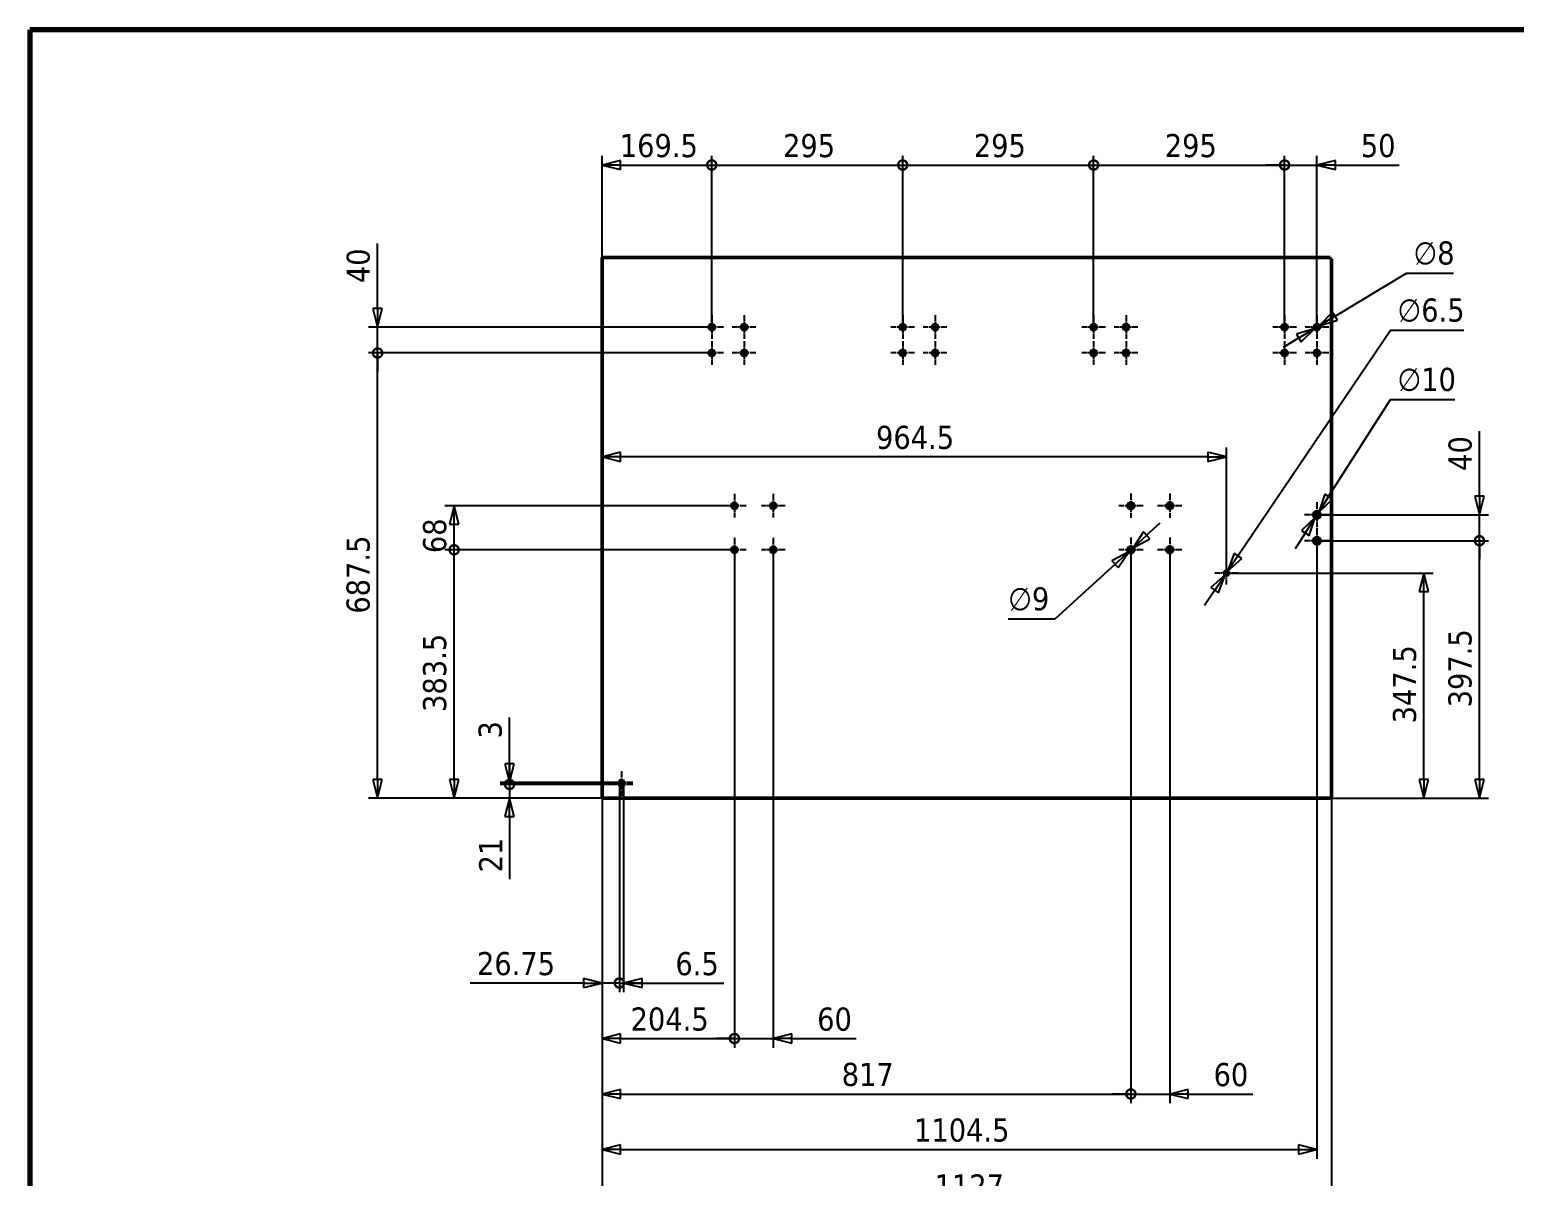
# Model space of a CAD drawing. Header units: millimetres. Extents: x 143 to 4100, y 143 to 2857.
# Drawn here: x 143 to 2437, y 1086 to 2857 of the extents above; entities that cross this region are included whole.
import ezdxf

# ---------------------------------------------------------------- set-up
doc = ezdxf.new("R2010")
doc.units = ezdxf.units.MM
doc.header["$LTSCALE"] = 14.285714
doc.linetypes.add('CHAIN', pattern=[0.3543, 0.2362, -0.0295, 0.0591, -0.0295])
for name, color, linetype, lineweight in [('中心标记 (ISO)', 1, 'Continuous', 25), ('中心线 (ISO)', 1, 'Continuous', 25), ('可见 (ISO)', 7, 'Continuous', 50), ('图框 (ISO)', 7, 'Continuous', 70), ('尺寸 (ISO)', 5, 'Continuous', 25)]:
    doc.layers.add(name, color=color, linetype=linetype, lineweight=lineweight)
doc.styles.add('注释文本 (ISO)', font='tahoma.ttf')
doc.dimstyles.new('默认 (GB)', dxfattribs={"dimscale": 14.285714, "dimtxt": 2.5, "dimasz": 2, "dimexe": 1, "dimexo": 0, "dimgap": 0.75, "dimtad": 1, "dimtoh": 1, "dimrnd": 1e-08, "dimdsep": 46, "dimtxsty": '注释文本 (ISO)', "dimblk": 'Filled-1', "dimcen": 0.09, "dimdle": 10, "dimclrd": 256, "dimclre": 256, "dimclrt": 256, "dimaunit": 1, "dimazin": 2, "dimtfac": 0.8, "dimtdec": 3, "dimtmove": 0, "dimatfit": 3, "dimldrblk": 'Filled-2', "dimfxl": 0, "dimtolj": 1, "dimtzin": 0, "dimlwd": -1, "dimlwe": -1, "dimarcsym": 0})

# ---------------------------------------------------------------- blocks, each defined once
blk = doc.blocks.new('图框 A3-A4')
at = {"layer": '图框 (ISO)'}
for p, q in [((287, 200), (10, 200)), ((10, 200), (10, 10))]:
    blk.add_line(p, q, dxfattribs=at)
blk = doc.blocks.new('_DotSmall')
at = {"color": 0, "linetype": 'ByBlock', "const_width": 0.5}
blk.add_lwpolyline([(-0.0625, 0, 1), (0.0625, 0, 1)], format="xyb", close=True, dxfattribs=at)
blk = doc.blocks.new('Filled-1')
at = {"color": 0}
for p, q in [((0, 0), (-1, 0.25)), ((-1, 0.25), (-1, -0.25)), ((-1, 0), (0, 0)), ((-1, -0.25), (0, 0))]:
    blk.add_line(p, q, dxfattribs=at)
at = {"color": 0, "flags": 128}
blk.add_lwpolyline([(-1, -0.25), (0, 0)], dxfattribs=at)
at = {"color": 0}
blk.add_solid([(-1, -0.25), (0, 0), (-1, 0.25), (-1, -0.25)], dxfattribs=at)
blk = doc.blocks.new('*D7')
at = {"layer": 'Defpoints', "color": 0}
for p in [(1053.9, 1691.2), (1027.2, 1672.6), (1053.9, 1384.4)]:
    blk.add_point(p, dxfattribs=at)
at = {"layer": '尺寸 (ISO)'}
for p, q in [((1053.9, 1691.2), (1053.9, 1370.1)), ((1027.2, 1672.6), (1027.2, 1370.1)), ((998.6, 1384.4), (823.2, 1384.4)), ((1053.9, 1384.4), (1027.2, 1384.4)), ((1053.9, 1384.4), (1111.1, 1384.4))]:
    blk.add_line(p, q, dxfattribs=at)
at = {"layer": '尺寸 (ISO)', "xscale": 28.57142857142857, "yscale": 28.57142857142857, "zscale": 28.57142857142857}
blk.add_blockref('Filled-1', (1027.2, 1384.4), dxfattribs=at)
at = {"layer": '尺寸 (ISO)', "xscale": 28.57142857142857, "yscale": 28.57142857142857, "zscale": 28.57142857142857, "rotation": 180}
blk.add_blockref('_DotSmall', (1053.9, 1384.4), dxfattribs=at)
at = {"layer": '尺寸 (ISO)', "insert": (833.9, 1432.3), "char_height": 35.71, "attachment_point": 1, "style": '注释文本 (ISO)'}
blk.add_mtext('\\A1;26.75', dxfattribs=at)
blk = doc.blocks.new('Filled-2')
at = {"color": 0}
for p, q in [((0, 0), (-1, 0.125)), ((-1, 0.125), (-1, -0.125)), ((-1, 0), (0, 0)), ((-1, -0.125), (0, 0))]:
    blk.add_line(p, q, dxfattribs=at)
at = {"color": 0, "flags": 128}
blk.add_lwpolyline([(-1, -0.125), (0, 0)], dxfattribs=at)
at = {"color": 0}
blk.add_solid([(-1, -0.125), (0, 0), (-1, 0.125), (-1, -0.125)], dxfattribs=at)
blk = doc.blocks.new('*D9')
at = {"layer": 'Defpoints', "color": 0}
for p in [(1053.9, 1691.2), (1060.4, 1691.2), (1060.4, 1384.4)]:
    blk.add_point(p, dxfattribs=at)
at = {"layer": '尺寸 (ISO)'}
for p, q in [((1053.9, 1691.2), (1053.9, 1370.1)), ((1060.4, 1691.2), (1060.4, 1370.1)), ((1053.9, 1384.4), (1025.4, 1384.4)), ((1053.9, 1384.4), (1060.4, 1384.4)), ((1089, 1384.4), (1215.2, 1384.4))]:
    blk.add_line(p, q, dxfattribs=at)
at = {"layer": '尺寸 (ISO)', "xscale": 28.57142857142857, "yscale": 28.57142857142857, "zscale": 28.57142857142857}
blk.add_blockref('_DotSmall', (1053.9, 1384.4), dxfattribs=at)
at = {"layer": '尺寸 (ISO)', "xscale": 28.57142857142857, "yscale": 28.57142857142857, "zscale": 28.57142857142857, "rotation": 180}
blk.add_blockref('Filled-1', (1060.4, 1384.4), dxfattribs=at)
at = {"layer": '尺寸 (ISO)', "insert": (1140.5, 1432.2), "char_height": 35.71, "attachment_point": 1, "style": '注释文本 (ISO)'}
blk.add_mtext('\\A1;6.5', dxfattribs=at)
blk = doc.blocks.new('*D10')
at = {"layer": 'Defpoints', "color": 0}
for p in [(1231.7, 2053.7), (1027.2, 1672.6), (1231.7, 1298.6)]:
    blk.add_point(p, dxfattribs=at)
at = {"layer": '尺寸 (ISO)'}
for p, q in [((1231.7, 2053.7), (1231.7, 1284.4)), ((1027.2, 1672.6), (1027.2, 1284.4)), ((1055.8, 1298.6), (1231.7, 1298.6))]:
    blk.add_line(p, q, dxfattribs=at)
at = {"layer": '尺寸 (ISO)', "xscale": 28.57142857142857, "yscale": 28.57142857142857, "zscale": 28.57142857142857}
blk.add_blockref('_DotSmall', (1231.7, 1298.6), dxfattribs=at)
at = {"layer": '尺寸 (ISO)', "xscale": 28.57142857142857, "yscale": 28.57142857142857, "zscale": 28.57142857142857, "rotation": 180}
blk.add_blockref('Filled-1', (1027.2, 1298.6), dxfattribs=at)
at = {"layer": '尺寸 (ISO)', "insert": (1071.3, 1346.6), "char_height": 35.71, "attachment_point": 1, "style": '注释文本 (ISO)'}
blk.add_mtext('\\A1;204.5', dxfattribs=at)
blk = doc.blocks.new('*D11')
at = {"layer": 'Defpoints', "color": 0}
for p in [(1231.7, 2053.7), (1291.7, 2053.7), (1291.7, 1298.6)]:
    blk.add_point(p, dxfattribs=at)
at = {"layer": '尺寸 (ISO)'}
for p, q in [((1231.7, 2053.7), (1231.7, 1284.4)), ((1291.7, 2053.7), (1291.7, 1284.4)), ((1231.7, 1298.6), (1203.1, 1298.6)), ((1231.7, 1298.6), (1291.7, 1298.6)), ((1320.3, 1298.6), (1419.9, 1298.6))]:
    blk.add_line(p, q, dxfattribs=at)
at = {"layer": '尺寸 (ISO)', "xscale": 28.57142857142857, "yscale": 28.57142857142857, "zscale": 28.57142857142857}
blk.add_blockref('_DotSmall', (1231.7, 1298.6), dxfattribs=at)
at = {"layer": '尺寸 (ISO)', "xscale": 28.57142857142857, "yscale": 28.57142857142857, "zscale": 28.57142857142857, "rotation": 180}
blk.add_blockref('Filled-1', (1291.7, 1298.6), dxfattribs=at)
at = {"layer": '尺寸 (ISO)', "insert": (1359.5, 1346.5), "char_height": 35.71, "attachment_point": 1, "style": '注释文本 (ISO)'}
blk.add_mtext('\\A1;60', dxfattribs=at)
blk = doc.blocks.new('*D12')
at = {"layer": 'Defpoints', "color": 0}
for p in [(1844.2, 2053.7), (1027.2, 1672.6), (1844.2, 1212.9)]:
    blk.add_point(p, dxfattribs=at)
at = {"layer": '尺寸 (ISO)'}
for p, q in [((1844.2, 2053.7), (1844.2, 1198.6)), ((1027.2, 1672.6), (1027.2, 1198.6)), ((1055.8, 1212.9), (1844.2, 1212.9))]:
    blk.add_line(p, q, dxfattribs=at)
at = {"layer": '尺寸 (ISO)', "xscale": 28.57142857142857, "yscale": 28.57142857142857, "zscale": 28.57142857142857, "rotation": 180}
blk.add_blockref('Filled-1', (1027.2, 1212.9), dxfattribs=at)
at = {"layer": '尺寸 (ISO)', "xscale": 28.57142857142857, "yscale": 28.57142857142857, "zscale": 28.57142857142857}
blk.add_blockref('_DotSmall', (1844.2, 1212.9), dxfattribs=at)
at = {"layer": '尺寸 (ISO)', "insert": (1397.5, 1261), "char_height": 35.71, "attachment_point": 1, "style": '注释文本 (ISO)'}
blk.add_mtext('\\A1;817', dxfattribs=at)
blk = doc.blocks.new('*D13')
at = {"layer": 'Defpoints', "color": 0}
for p in [(1844.2, 2053.7), (1904.2, 2053.7), (1904.2, 1212.9)]:
    blk.add_point(p, dxfattribs=at)
at = {"layer": '尺寸 (ISO)'}
for p, q in [((1844.2, 2053.7), (1844.2, 1198.6)), ((1904.2, 2053.7), (1904.2, 1198.6)), ((1844.2, 1212.9), (1815.6, 1212.9)), ((1844.2, 1212.9), (1904.2, 1212.9)), ((1932.8, 1212.9), (2032.4, 1212.9))]:
    blk.add_line(p, q, dxfattribs=at)
at = {"layer": '尺寸 (ISO)', "xscale": 28.57142857142857, "yscale": 28.57142857142857, "zscale": 28.57142857142857}
blk.add_blockref('_DotSmall', (1844.2, 1212.9), dxfattribs=at)
at = {"layer": '尺寸 (ISO)', "xscale": 28.57142857142857, "yscale": 28.57142857142857, "zscale": 28.57142857142857, "rotation": 180}
blk.add_blockref('Filled-1', (1904.2, 1212.9), dxfattribs=at)
at = {"layer": '尺寸 (ISO)', "insert": (1972, 1260.8), "char_height": 35.71, "attachment_point": 1, "style": '注释文本 (ISO)'}
blk.add_mtext('\\A1;60', dxfattribs=at)
blk = doc.blocks.new('*D14')
at = {"layer": 'Defpoints', "color": 0}
for p in [(2131.7, 2067.7), (1027.2, 1672.6), (2131.7, 1127.2)]:
    blk.add_point(p, dxfattribs=at)
at = {"layer": '尺寸 (ISO)'}
for p, q in [((2131.7, 2067.7), (2131.7, 1112.9)), ((1027.2, 1672.6), (1027.2, 1112.9)), ((1055.8, 1127.2), (2103.1, 1127.2))]:
    blk.add_line(p, q, dxfattribs=at)
at = {"layer": '尺寸 (ISO)', "xscale": 28.57142857142857, "yscale": 28.57142857142857, "zscale": 28.57142857142857, "rotation": 180}
blk.add_blockref('Filled-1', (1027.2, 1127.2), dxfattribs=at)
at = {"layer": '尺寸 (ISO)', "xscale": 28.57142857142857, "yscale": 28.57142857142857, "zscale": 28.57142857142857}
blk.add_blockref('Filled-1', (2131.7, 1127.2), dxfattribs=at)
at = {"layer": '尺寸 (ISO)', "insert": (1509.2, 1175.1), "char_height": 35.71, "attachment_point": 1, "style": '注释文本 (ISO)'}
blk.add_mtext('\\A1;1104.5', dxfattribs=at)
blk = doc.blocks.new('*D15')
at = {"layer": 'Defpoints', "color": 0}
for p in [(1027.2, 1672.6), (2154.2, 1672.6), (2154.2, 1041.5)]:
    blk.add_point(p, dxfattribs=at)
at = {"layer": '尺寸 (ISO)'}
for p, q in [((1027.2, 1672.6), (1027.2, 1027.2)), ((2154.2, 1672.6), (2154.2, 1027.2)), ((1055.8, 1041.5), (2125.6, 1041.5))]:
    blk.add_line(p, q, dxfattribs=at)
at = {"layer": '尺寸 (ISO)', "xscale": 28.57142857142857, "yscale": 28.57142857142857, "zscale": 28.57142857142857, "rotation": 180}
blk.add_blockref('Filled-1', (1027.2, 1041.5), dxfattribs=at)
at = {"layer": '尺寸 (ISO)', "xscale": 28.57142857142857, "yscale": 28.57142857142857, "zscale": 28.57142857142857}
blk.add_blockref('Filled-1', (2154.2, 1041.5), dxfattribs=at)
at = {"layer": '尺寸 (ISO)', "insert": (1540.9, 1088.7), "char_height": 35.71, "attachment_point": 1, "style": '注释文本 (ISO)'}
blk.add_mtext('\\A1;1127', dxfattribs=at)
blk = doc.blocks.new('*D16')
at = {"layer": 'Defpoints', "color": 0}
for p in [(884.3, 1691.2), (1053.9, 1691.2), (1027.2, 1670.2)]:
    blk.add_point(p, dxfattribs=at)
at = {"layer": '尺寸 (ISO)'}
for p, q in [((884.3, 1691.2), (884.3, 1748.3)), ((1053.9, 1691.2), (870, 1691.2)), ((884.3, 1691.2), (884.3, 1670.2)), ((1027.2, 1670.2), (870, 1670.2)), ((884.3, 1641.6), (884.3, 1544.6))]:
    blk.add_line(p, q, dxfattribs=at)
at = {"layer": '尺寸 (ISO)', "xscale": 28.57142857142857, "yscale": 28.57142857142857, "zscale": 28.57142857142857}
for name, p, rotation in [('_DotSmall', (884.3, 1691.2), 270), ('Filled-1', (884.3, 1670.2), 90)]:
    blk.add_blockref(name, p, dxfattribs=dict(at, rotation=rotation))
at = {"layer": '尺寸 (ISO)', "insert": (837.2, 1555.3), "char_height": 35.71, "attachment_point": 1, "rotation": 90, "style": '注释文本 (ISO)'}
blk.add_mtext('\\A1;21', dxfattribs=at)
blk = doc.blocks.new('*D17')
at = {"layer": 'Defpoints', "color": 0}
for p in [(884.3, 1694.2), (1053.9, 1694.2), (1053.9, 1691.2)]:
    blk.add_point(p, dxfattribs=at)
at = {"layer": '尺寸 (ISO)'}
for p, q in [((884.3, 1722.8), (884.3, 1794.5)), ((1053.9, 1694.2), (870, 1694.2)), ((1053.9, 1691.2), (870, 1691.2)), ((884.3, 1691.2), (884.3, 1694.2)), ((884.3, 1691.2), (884.3, 1662.6))]:
    blk.add_line(p, q, dxfattribs=at)
at = {"layer": '尺寸 (ISO)', "xscale": 28.57142857142857, "yscale": 28.57142857142857, "zscale": 28.57142857142857}
for name, p, rotation in [('Filled-1', (884.3, 1694.2), 270), ('_DotSmall', (884.3, 1691.2), 90)]:
    blk.add_blockref(name, p, dxfattribs=dict(at, rotation=rotation))
at = {"layer": '尺寸 (ISO)', "insert": (836.4, 1762.1), "char_height": 35.71, "attachment_point": 1, "rotation": 90, "style": '注释文本 (ISO)'}
blk.add_mtext('\\A1;3', dxfattribs=at)
blk = doc.blocks.new('*D18')
at = {"layer": 'Defpoints', "color": 0}
for p in [(798.6, 2053.7), (1231.7, 2053.7), (1027.2, 1670.2)]:
    blk.add_point(p, dxfattribs=at)
at = {"layer": '尺寸 (ISO)'}
for p, q in [((1231.7, 2053.7), (784.3, 2053.7)), ((798.6, 1698.8), (798.6, 2053.7)), ((1027.2, 1670.2), (784.3, 1670.2))]:
    blk.add_line(p, q, dxfattribs=at)
at = {"layer": '尺寸 (ISO)', "xscale": 28.57142857142857, "yscale": 28.57142857142857, "zscale": 28.57142857142857}
for name, p, rotation in [('_DotSmall', (798.6, 2053.7), 90), ('Filled-1', (798.6, 1670.2), 270)]:
    blk.add_blockref(name, p, dxfattribs=dict(at, rotation=rotation))
at = {"layer": '尺寸 (ISO)', "insert": (750.6, 1803.2), "char_height": 35.71, "attachment_point": 1, "rotation": 90, "style": '注释文本 (ISO)'}
blk.add_mtext('\\A1;383.5', dxfattribs=at)
blk = doc.blocks.new('*D19')
at = {"layer": 'Defpoints', "color": 0}
for p in [(798.6, 2121.7), (1231.7, 2121.7), (1231.7, 2053.7)]:
    blk.add_point(p, dxfattribs=at)
at = {"layer": '尺寸 (ISO)'}
for p, q in [((1231.7, 2121.7), (784.3, 2121.7)), ((798.6, 2053.7), (798.6, 2093.1)), ((1231.7, 2053.7), (784.3, 2053.7))]:
    blk.add_line(p, q, dxfattribs=at)
at = {"layer": '尺寸 (ISO)', "xscale": 28.57142857142857, "yscale": 28.57142857142857, "zscale": 28.57142857142857}
for name, p, rotation in [('Filled-1', (798.6, 2121.7), 90), ('_DotSmall', (798.6, 2053.7), 270)]:
    blk.add_blockref(name, p, dxfattribs=dict(at, rotation=rotation))
at = {"layer": '尺寸 (ISO)', "insert": (750.6, 2048.5), "char_height": 35.71, "attachment_point": 1, "rotation": 90, "style": '注释文本 (ISO)'}
blk.add_mtext('\\A1;68', dxfattribs=at)
blk = doc.blocks.new('*D20')
at = {"layer": 'Defpoints', "color": 0}
for p in [(2131.7, 2067.7), (2382.8, 2067.7), (2151.8, 1670.2)]:
    blk.add_point(p, dxfattribs=at)
at = {"layer": '尺寸 (ISO)'}
for p, q in [((2131.7, 2067.7), (2397, 2067.7)), ((2382.8, 1698.8), (2382.8, 2067.7)), ((2151.8, 1670.2), (2397, 1670.2))]:
    blk.add_line(p, q, dxfattribs=at)
at = {"layer": '尺寸 (ISO)', "xscale": 28.57142857142857, "yscale": 28.57142857142857, "zscale": 28.57142857142857}
for name, p, rotation in [('_DotSmall', (2382.8, 2067.7), 90), ('Filled-1', (2382.8, 1670.2), 270)]:
    blk.add_blockref(name, p, dxfattribs=dict(at, rotation=rotation))
at = {"layer": '尺寸 (ISO)', "insert": (2334.8, 1810.3), "char_height": 35.71, "attachment_point": 1, "rotation": 90, "style": '注释文本 (ISO)'}
blk.add_mtext('\\A1;397.5', dxfattribs=at)
blk = doc.blocks.new('*D21')
at = {"layer": 'Defpoints', "color": 0}
for p in [(2131.7, 2107.7), (2382.8, 2107.7), (2131.7, 2067.7)]:
    blk.add_point(p, dxfattribs=at)
at = {"layer": '尺寸 (ISO)'}
for p, q in [((2382.8, 2136.3), (2382.8, 2237)), ((2131.7, 2107.7), (2397, 2107.7)), ((2382.8, 2067.7), (2382.8, 2107.7)), ((2131.7, 2067.7), (2397, 2067.7)), ((2382.8, 2067.7), (2382.8, 2039.1))]:
    blk.add_line(p, q, dxfattribs=at)
at = {"layer": '尺寸 (ISO)', "xscale": 28.57142857142857, "yscale": 28.57142857142857, "zscale": 28.57142857142857}
for name, p, rotation in [('Filled-1', (2382.8, 2107.7), 270), ('_DotSmall', (2382.8, 2067.7), 90)]:
    blk.add_blockref(name, p, dxfattribs=dict(at, rotation=rotation))
at = {"layer": '尺寸 (ISO)', "insert": (2334.9, 2175.6), "char_height": 35.71, "attachment_point": 1, "rotation": 90, "style": '注释文本 (ISO)'}
blk.add_mtext('\\A1;40', dxfattribs=at)
blk = doc.blocks.new('*D22')
at = {"layer": 'Defpoints', "color": 0}
for p in [(1196.7, 2648.1), (1027.2, 2502.8), (1196.7, 2397.7)]:
    blk.add_point(p, dxfattribs=at)
at = {"layer": '尺寸 (ISO)'}
for p, q in [((1027.2, 2502.8), (1027.2, 2662.3)), ((1196.7, 2397.7), (1196.7, 2662.3)), ((1055.8, 2648.1), (1196.7, 2648.1))]:
    blk.add_line(p, q, dxfattribs=at)
at = {"layer": '尺寸 (ISO)', "xscale": 28.57142857142857, "yscale": 28.57142857142857, "zscale": 28.57142857142857, "rotation": 180}
blk.add_blockref('Filled-1', (1027.2, 2648.1), dxfattribs=at)
at = {"layer": '尺寸 (ISO)', "xscale": 28.57142857142857, "yscale": 28.57142857142857, "zscale": 28.57142857142857}
blk.add_blockref('_DotSmall', (1196.7, 2648.1), dxfattribs=at)
at = {"layer": '尺寸 (ISO)', "insert": (1054.6, 2696), "char_height": 35.71, "attachment_point": 1, "style": '注释文本 (ISO)'}
blk.add_mtext('\\A1;169.5', dxfattribs=at)
blk = doc.blocks.new('*D23')
at = {"layer": 'Defpoints', "color": 0}
for p in [(1491.7, 2648.1), (1196.7, 2397.7), (1491.7, 2397.7)]:
    blk.add_point(p, dxfattribs=at)
at = {"layer": '尺寸 (ISO)'}
for p, q in [((1196.7, 2397.7), (1196.7, 2662.3)), ((1491.7, 2397.7), (1491.7, 2662.3)), ((1196.7, 2648.1), (1491.7, 2648.1))]:
    blk.add_line(p, q, dxfattribs=at)
at = {"layer": '尺寸 (ISO)', "xscale": 28.57142857142857, "yscale": 28.57142857142857, "zscale": 28.57142857142857, "rotation": 180}
blk.add_blockref('_DotSmall', (1196.7, 2648.1), dxfattribs=at)
at = {"layer": '尺寸 (ISO)', "xscale": 28.57142857142857, "yscale": 28.57142857142857, "zscale": 28.57142857142857}
blk.add_blockref('_DotSmall', (1491.7, 2648.1), dxfattribs=at)
at = {"layer": '尺寸 (ISO)', "insert": (1306.8, 2696), "char_height": 35.71, "attachment_point": 1, "style": '注释文本 (ISO)'}
blk.add_mtext('\\A1;295', dxfattribs=at)
blk = doc.blocks.new('*D24')
at = {"layer": 'Defpoints', "color": 0}
for p in [(1786.7, 2648.1), (1491.7, 2397.7), (1786.7, 2397.7)]:
    blk.add_point(p, dxfattribs=at)
at = {"layer": '尺寸 (ISO)'}
for p, q in [((1491.7, 2397.7), (1491.7, 2662.3)), ((1786.7, 2397.7), (1786.7, 2662.3)), ((1491.7, 2648.1), (1786.7, 2648.1))]:
    blk.add_line(p, q, dxfattribs=at)
at = {"layer": '尺寸 (ISO)', "xscale": 28.57142857142857, "yscale": 28.57142857142857, "zscale": 28.57142857142857, "rotation": 180}
blk.add_blockref('_DotSmall', (1491.7, 2648.1), dxfattribs=at)
at = {"layer": '尺寸 (ISO)', "xscale": 28.57142857142857, "yscale": 28.57142857142857, "zscale": 28.57142857142857}
blk.add_blockref('_DotSmall', (1786.7, 2648.1), dxfattribs=at)
at = {"layer": '尺寸 (ISO)', "insert": (1601.6, 2696), "char_height": 35.71, "attachment_point": 1, "style": '注释文本 (ISO)'}
blk.add_mtext('\\A1;295', dxfattribs=at)
blk = doc.blocks.new('*D25')
at = {"layer": 'Defpoints', "color": 0}
for p in [(2081.7, 2648.1), (1786.7, 2397.7), (2081.7, 2397.7)]:
    blk.add_point(p, dxfattribs=at)
at = {"layer": '尺寸 (ISO)'}
for p, q in [((1786.7, 2397.7), (1786.7, 2662.3)), ((2081.7, 2397.7), (2081.7, 2662.3)), ((1786.7, 2648.1), (2081.7, 2648.1))]:
    blk.add_line(p, q, dxfattribs=at)
at = {"layer": '尺寸 (ISO)', "xscale": 28.57142857142857, "yscale": 28.57142857142857, "zscale": 28.57142857142857, "rotation": 180}
blk.add_blockref('_DotSmall', (1786.7, 2648.1), dxfattribs=at)
at = {"layer": '尺寸 (ISO)', "xscale": 28.57142857142857, "yscale": 28.57142857142857, "zscale": 28.57142857142857}
blk.add_blockref('_DotSmall', (2081.7, 2648.1), dxfattribs=at)
at = {"layer": '尺寸 (ISO)', "insert": (1896.6, 2696), "char_height": 35.71, "attachment_point": 1, "style": '注释文本 (ISO)'}
blk.add_mtext('\\A1;295', dxfattribs=at)
blk = doc.blocks.new('*D26')
at = {"layer": 'Defpoints', "color": 0}
for p in [(2131.7, 2648.1), (2081.7, 2397.7), (2131.7, 2397.7)]:
    blk.add_point(p, dxfattribs=at)
at = {"layer": '尺寸 (ISO)'}
for p, q in [((2081.7, 2397.7), (2081.7, 2662.3)), ((2131.7, 2397.7), (2131.7, 2662.3)), ((2081.7, 2648.1), (2053.1, 2648.1)), ((2081.7, 2648.1), (2131.7, 2648.1)), ((2160.3, 2648.1), (2258.9, 2648.1))]:
    blk.add_line(p, q, dxfattribs=at)
at = {"layer": '尺寸 (ISO)', "xscale": 28.57142857142857, "yscale": 28.57142857142857, "zscale": 28.57142857142857}
blk.add_blockref('_DotSmall', (2081.7, 2648.1), dxfattribs=at)
at = {"layer": '尺寸 (ISO)', "xscale": 28.57142857142857, "yscale": 28.57142857142857, "zscale": 28.57142857142857, "rotation": 180}
blk.add_blockref('Filled-1', (2131.7, 2648.1), dxfattribs=at)
at = {"layer": '尺寸 (ISO)', "insert": (2199.5, 2696), "char_height": 35.71, "attachment_point": 1, "style": '注释文本 (ISO)'}
blk.add_mtext('\\A1;50', dxfattribs=at)
blk = doc.blocks.new('*D27')
at = {"layer": 'Defpoints', "color": 0}
for p in [(680.4, 2357.7), (1196.7, 2357.7), (1027.2, 1670.2)]:
    blk.add_point(p, dxfattribs=at)
at = {"layer": '尺寸 (ISO)'}
for p, q in [((1196.7, 2357.7), (666.1, 2357.7)), ((680.4, 1698.8), (680.4, 2357.7)), ((1027.2, 1670.2), (666.1, 1670.2))]:
    blk.add_line(p, q, dxfattribs=at)
at = {"layer": '尺寸 (ISO)', "xscale": 28.57142857142857, "yscale": 28.57142857142857, "zscale": 28.57142857142857}
for name, p, rotation in [('_DotSmall', (680.4, 2357.7), 90), ('Filled-1', (680.4, 1670.2), 270)]:
    blk.add_blockref(name, p, dxfattribs=dict(at, rotation=rotation))
at = {"layer": '尺寸 (ISO)', "insert": (632.4, 1955), "char_height": 35.71, "attachment_point": 1, "rotation": 90, "style": '注释文本 (ISO)'}
blk.add_mtext('\\A1;687.5', dxfattribs=at)
blk = doc.blocks.new('*D28')
at = {"layer": 'Defpoints', "color": 0}
for p in [(680.4, 2397.7), (1196.7, 2397.7), (1196.7, 2357.7)]:
    blk.add_point(p, dxfattribs=at)
at = {"layer": '尺寸 (ISO)'}
for p, q in [((680.4, 2426.3), (680.4, 2527)), ((1196.7, 2397.7), (666.1, 2397.7)), ((680.4, 2357.7), (680.4, 2397.7)), ((1196.7, 2357.7), (666.1, 2357.7)), ((680.4, 2357.7), (680.4, 2329.1))]:
    blk.add_line(p, q, dxfattribs=at)
at = {"layer": '尺寸 (ISO)', "xscale": 28.57142857142857, "yscale": 28.57142857142857, "zscale": 28.57142857142857}
for name, p, rotation in [('Filled-1', (680.4, 2397.7), 270), ('_DotSmall', (680.4, 2357.7), 90)]:
    blk.add_blockref(name, p, dxfattribs=dict(at, rotation=rotation))
at = {"layer": '尺寸 (ISO)', "insert": (632.5, 2465.6), "char_height": 35.71, "attachment_point": 1, "rotation": 90, "style": '注释文本 (ISO)'}
blk.add_mtext('\\A1;40', dxfattribs=at)
blk = doc.blocks.new('*D29')
at = {"layer": 'Defpoints', "color": 0}
for p in [(1991.7, 2017.7), (2297, 2017.7), (2151.8, 1670.2)]:
    blk.add_point(p, dxfattribs=at)
at = {"layer": '尺寸 (ISO)'}
for p, q in [((1991.7, 2017.7), (2311.3, 2017.7)), ((2297, 1698.8), (2297, 1989.1)), ((2151.8, 1670.2), (2311.3, 1670.2))]:
    blk.add_line(p, q, dxfattribs=at)
at = {"layer": '尺寸 (ISO)', "xscale": 28.57142857142857, "yscale": 28.57142857142857, "zscale": 28.57142857142857}
for p, rotation in [((2297, 2017.7), 90), ((2297, 1670.2), 270)]:
    blk.add_blockref('Filled-1', p, dxfattribs=dict(at, rotation=rotation))
at = {"layer": '尺寸 (ISO)', "insert": (2249.1, 1785.5), "char_height": 35.71, "attachment_point": 1, "rotation": 90, "style": '注释文本 (ISO)'}
blk.add_mtext('\\A1;347.5', dxfattribs=at)
blk = doc.blocks.new('*D30')
at = {"layer": 'Defpoints', "color": 0}
for p in [(1027.2, 2197.3), (1027.2, 2197.3), (1991.7, 2017.7)]:
    blk.add_point(p, dxfattribs=at)
at = {"layer": '尺寸 (ISO)'}
for p, q in [((1991.7, 2017.7), (1991.7, 2211.6)), ((1963.1, 2197.3), (1055.8, 2197.3))]:
    blk.add_line(p, q, dxfattribs=at)
at = {"layer": '尺寸 (ISO)', "xscale": 28.57142857142857, "yscale": 28.57142857142857, "zscale": 28.57142857142857, "rotation": 180}
blk.add_blockref('Filled-1', (1027.2, 2197.3), dxfattribs=at)
at = {"layer": '尺寸 (ISO)', "xscale": 28.57142857142857, "yscale": 28.57142857142857, "zscale": 28.57142857142857}
blk.add_blockref('Filled-1', (1991.7, 2197.3), dxfattribs=at)
at = {"layer": '尺寸 (ISO)', "insert": (1450.5, 2245.2), "char_height": 35.71, "attachment_point": 1, "style": '注释文本 (ISO)'}
blk.add_mtext('\\A1;964.5', dxfattribs=at)
blk = doc.blocks.new('*D31')
at = {"layer": 'Defpoints', "color": 0}
for p in [(1840.9, 2050.7), (1847.5, 2056.7)]:
    blk.add_point(p, dxfattribs=at)
at = {"layer": '尺寸 (ISO)'}
for p, q in [((1868.6, 2076), (1889.7, 2095.3)), ((1847.5, 2056.7), (1840.9, 2050.7)), ((1819.8, 2031.4), (1726.9, 1946.6)), ((1726.9, 1946.6), (1654.7, 1946.6))]:
    blk.add_line(p, q, dxfattribs=at)
at = {"layer": '尺寸 (ISO)', "xscale": 28.57142857142857, "yscale": 28.57142857142857, "zscale": 28.57142857142857}
for p, rotation in [((1847.5, 2056.7), 222.4116732817628), ((1840.9, 2050.7), 42.41167328176281)]:
    blk.add_blockref('Filled-1', p, dxfattribs=dict(at, rotation=rotation))
at = {"layer": '尺寸 (ISO)', "insert": (1654.7, 1995.8), "char_height": 35.71, "attachment_point": 1, "style": '注释文本 (ISO)'}
blk.add_mtext('\\A1;∅9', dxfattribs=at)
blk = doc.blocks.new('*D32')
at = {"layer": 'Defpoints', "color": 0}
for p in [(1993.5, 2020.4), (1989.9, 2015)]:
    blk.add_point(p, dxfattribs=at)
at = {"layer": '尺寸 (ISO)'}
for p, q in [((2009.5, 2044.1), (2245.4, 2392.7)), ((2245.4, 2392.7), (2358.8, 2392.7)), ((1989.9, 2015), (1993.5, 2020.4)), ((1973.9, 1991.3), (1957.9, 1967.7))]:
    blk.add_line(p, q, dxfattribs=at)
at = {"layer": '尺寸 (ISO)', "xscale": 28.57142857142857, "yscale": 28.57142857142857, "zscale": 28.57142857142857}
for p, rotation in [((1993.5, 2020.4), 235.9225259852927), ((1989.9, 2015), 55.92252598529269)]:
    blk.add_blockref('Filled-1', p, dxfattribs=dict(at, rotation=rotation))
at = {"layer": '尺寸 (ISO)', "insert": (2256.1, 2441.9), "char_height": 35.71, "attachment_point": 1, "style": '注释文本 (ISO)'}
blk.add_mtext('\\A1;∅6.5', dxfattribs=at)
blk = doc.blocks.new('*D33')
at = {"layer": 'Defpoints', "color": 0}
for p in [(2128.3, 2395.6), (2135.1, 2399.8)]:
    blk.add_point(p, dxfattribs=at)
at = {"layer": '尺寸 (ISO)'}
for p, q in [((2159.6, 2414.5), (2270, 2480.9)), ((2270, 2480.9), (2342.6, 2480.9)), ((2128.3, 2395.6), (2135.1, 2399.8)), ((2103.8, 2380.9), (2079.3, 2366.2))]:
    blk.add_line(p, q, dxfattribs=at)
at = {"layer": '尺寸 (ISO)', "xscale": 28.57142857142857, "yscale": 28.57142857142857, "zscale": 28.57142857142857}
for p, rotation in [((2135.1, 2399.8), 211.026232556647), ((2128.3, 2395.6), 31.02623255664696)]:
    blk.add_blockref('Filled-1', p, dxfattribs=dict(at, rotation=rotation))
at = {"layer": '尺寸 (ISO)', "insert": (2280.8, 2530.1), "char_height": 35.71, "attachment_point": 1, "style": '注释文本 (ISO)'}
blk.add_mtext('\\A1;∅8', dxfattribs=at)
blk = doc.blocks.new('*D34')
at = {"layer": 'Defpoints', "color": 0}
for p in [(2134.4, 2111.9), (2129, 2103.5)]:
    blk.add_point(p, dxfattribs=at)
at = {"layer": '尺寸 (ISO)'}
for p, q in [((2149.8, 2136), (2245.4, 2285.6)), ((2245.4, 2285.6), (2344.6, 2285.6)), ((2129, 2103.5), (2134.4, 2111.9)), ((2113.6, 2079.4), (2098.2, 2055.3))]:
    blk.add_line(p, q, dxfattribs=at)
at = {"layer": '尺寸 (ISO)', "xscale": 28.57142857142857, "yscale": 28.57142857142857, "zscale": 28.57142857142857}
for p, rotation in [((2134.4, 2111.9), 237.410432317589), ((2129, 2103.5), 57.41043231758901)]:
    blk.add_blockref('Filled-1', p, dxfattribs=dict(at, rotation=rotation))
at = {"layer": '尺寸 (ISO)', "insert": (2256.1, 2334.8), "char_height": 35.71, "attachment_point": 1, "style": '注释文本 (ISO)'}
blk.add_mtext('\\A1;∅10', dxfattribs=at)

msp = doc.modelspace()

# ---------------------------------------------------------------- linework, layer by layer
at = {"layer": '中心标记 (ISO)', "linetype": 'CHAIN', "ltscale": 2.844591}
for p, q in [((1196.6907, 2415.9881), (1196.6907, 2379.4167)), ((1246.6907, 2415.9881), (1246.6907, 2379.4167)), ((1491.6907, 2415.9881), (1491.6907, 2379.4167)), ((1541.6907, 2415.9881), (1541.6907, 2379.4167)), ((1786.6907, 2415.9881), (1786.6907, 2379.4167)), ((1836.6907, 2415.9881), (1836.6907, 2379.4167)), ((2081.6907, 2415.9881), (2081.6907, 2379.4167)), ((2131.6907, 2415.9881), (2131.6907, 2379.4167)), ((1214.9765, 2397.7024), (1178.405, 2397.7024)), ((1264.9765, 2397.7024), (1228.405, 2397.7024)), ((1509.9765, 2397.7024), (1473.405, 2397.7024)), ((1559.9765, 2397.7024), (1523.405, 2397.7024)), ((1804.9765, 2397.7024), (1768.405, 2397.7024)), ((1854.9765, 2397.7024), (1818.405, 2397.7024)), ((2099.9765, 2397.7024), (2063.405, 2397.7024)), ((2149.9765, 2397.7024), (2113.405, 2397.7024)), ((1196.6907, 2375.9881), (1196.6907, 2339.4167)), ((1246.6907, 2375.9881), (1246.6907, 2339.4167)), ((1491.6907, 2375.9881), (1491.6907, 2339.4167)), ((1541.6907, 2375.9881), (1541.6907, 2339.4167)), ((1786.6907, 2375.9881), (1786.6907, 2339.4167)), ((1836.6907, 2375.9881), (1836.6907, 2339.4167)), ((2081.6907, 2375.9881), (2081.6907, 2339.4167)), ((2131.6907, 2375.9881), (2131.6907, 2339.4167)), ((1214.9765, 2357.7024), (1178.405, 2357.7024)), ((1264.9765, 2357.7024), (1228.405, 2357.7024)), ((1509.9765, 2357.7024), (1473.405, 2357.7024)), ((1559.9765, 2357.7024), (1523.405, 2357.7024)), ((1804.9765, 2357.7024), (1768.405, 2357.7024)), ((1854.9765, 2357.7024), (1818.405, 2357.7024)), ((2099.9765, 2357.7024), (2063.405, 2357.7024)), ((2149.9765, 2357.7024), (2113.405, 2357.7024)), ((1231.6907, 2139.9881), (1231.6907, 2103.4167)), ((1291.6907, 2139.9881), (1291.6907, 2103.4167)), ((1249.9765, 2121.7024), (1213.405, 2121.7024)), ((1309.9765, 2121.7024), (1273.405, 2121.7024)), ((1231.6907, 2071.9881), (1231.6907, 2035.4167)), ((1291.6907, 2071.9881), (1291.6907, 2035.4167)), ((1249.9765, 2053.7024), (1213.405, 2053.7024)), ((1309.9765, 2053.7024), (1273.405, 2053.7024))]:
    msp.add_line(p, q, dxfattribs=at)
at = {"layer": '中心标记 (ISO)', "linetype": 'CHAIN', "ltscale": 2.922375}
for p, q in [((1844.1907, 2140.4881), (1844.1907, 2102.9167)), ((1904.1907, 2140.4881), (1904.1907, 2102.9167)), ((1862.9765, 2121.7024), (1825.405, 2121.7024)), ((1922.9765, 2121.7024), (1885.405, 2121.7024)), ((1844.1907, 2072.4881), (1844.1907, 2034.9167)), ((1904.1907, 2072.4881), (1904.1907, 2034.9167)), ((1862.9765, 2053.7024), (1825.405, 2053.7024)), ((1922.9765, 2053.7024), (1885.405, 2053.7024))]:
    msp.add_line(p, q, dxfattribs=at)
at = {"layer": '中心标记 (ISO)', "linetype": 'CHAIN', "ltscale": 3.00016}
for p, q in [((2131.6907, 2126.9881), (2131.6907, 2088.4167)), ((2150.9765, 2107.7024), (2112.405, 2107.7024)), ((2150.9765, 2067.7024), (2112.405, 2067.7024)), ((2131.6907, 2086.9881), (2131.6907, 2048.4167))]:
    msp.add_line(p, q, dxfattribs=at)
at = {"layer": '中心标记 (ISO)', "linetype": 'CHAIN', "ltscale": 2.727914}
for p, q in [((1991.6907, 2035.2381), (1991.6907, 2000.1667)), ((2009.2265, 2017.7024), (1974.155, 2017.7024)), ((1074.7265, 1694.2024), (1039.655, 1694.2024)), ((1074.7265, 1691.2024), (1039.655, 1691.2024))]:
    msp.add_line(p, q, dxfattribs=at)
at = {"layer": '中心线 (ISO)', "linetype": 'CHAIN', "ltscale": 2.961268}
msp.add_line((1057.1907, 1711.7381), (1057.1907, 1673.6667), dxfattribs=at)
at = {"layer": '可见 (ISO)'}
for p, q in [((1027.1907, 2505.2024), (2151.7907, 2505.2024)), ((1027.1907, 2505.2024), (1027.1907, 2502.8024)), ((1027.1907, 2502.8024), (1027.1907, 1672.6024)), ((2151.7907, 2502.8024), (2151.7907, 2505.2024)), ((2152.1422, 2505.2024), (2151.7907, 2505.2024)), ((2151.7907, 2504.0024), (2152.1422, 2504.0024)), ((2154.1907, 2502.8024), (2151.7907, 2502.8024)), ((2152.1422, 2504.0024), (2152.1422, 2505.2024)), ((2152.9907, 2502.8024), (2152.9907, 2503.1538)), ((2152.9907, 2503.1538), (2154.1907, 2503.1538)), ((2154.1907, 2502.8024), (2154.1907, 2503.1538)), ((2154.1907, 2502.8024), (2154.1907, 1672.6024)), ((1053.9407, 1691.2024), (1053.9407, 1694.2024)), ((1060.4407, 1694.2024), (1060.4407, 1691.2024)), ((1027.1907, 1672.6024), (1027.1907, 1670.2024)), ((2151.7907, 1670.2024), (1027.1907, 1670.2024)), ((2151.7907, 1672.6024), (2154.1907, 1672.6024)), ((2151.7907, 1670.2024), (2151.7907, 1672.6024)), ((2151.7907, 1671.4024), (2152.1422, 1671.4024)), ((2151.7907, 1670.2024), (2152.1422, 1670.2024)), ((2152.1422, 1671.4024), (2152.1422, 1670.2024)), ((2152.9907, 1672.6024), (2152.9907, 1672.2509)), ((2152.9907, 1672.2509), (2154.1907, 1672.2509)), ((2154.1907, 1672.2509), (2154.1907, 1672.6024))]:
    msp.add_line(p, q, dxfattribs=at)
for centre, radius in [((1196.6907, 2397.7024), 4), ((1246.6907, 2397.7024), 4), ((1491.6907, 2397.7024), 4), ((1541.6907, 2397.7024), 4), ((1786.6907, 2397.7024), 4), ((1836.6907, 2397.7024), 4), ((2081.6907, 2397.7024), 4), ((2131.6907, 2397.7024), 4), ((1196.6907, 2357.7024), 4), ((1246.6907, 2357.7024), 4), ((1491.6907, 2357.7024), 4), ((1541.6907, 2357.7024), 4), ((1786.6907, 2357.7024), 4), ((1836.6907, 2357.7024), 4), ((2081.6907, 2357.7024), 4), ((2131.6907, 2357.7024), 4), ((1231.6907, 2121.7024), 4), ((1291.6907, 2121.7024), 4), ((1844.1907, 2121.7024), 4.5), ((1904.1907, 2121.7024), 4.5), ((2131.6907, 2107.7024), 5), ((2131.6907, 2067.7024), 5), ((1231.6907, 2053.7024), 4), ((1291.6907, 2053.7024), 4), ((1844.1907, 2053.7024), 4.5), ((1904.1907, 2053.7024), 4.5), ((1991.6907, 2017.7024), 3.25)]:
    msp.add_circle(centre, radius, dxfattribs=at)
for centre, start, end in [((1057.1907, 1694.2024), 0, 180), ((1057.1907, 1691.2024), 180, 0)]:
    msp.add_arc(centre, 3.25, start, end, dxfattribs=at)

# ---------------------------------------------------------------- block references
at = {"xscale": 14.28571428571428, "yscale": 14.28571428571428, "zscale": 14.28571428571428}
msp.add_blockref('图框 A3-A4', (0, 0), dxfattribs=at)

# ---------------------------------------------------------------- dimensions: what is measured, and where the dimension line sits
at = {"layer": '尺寸 (ISO)'}
for base, p1, p2, angle, override, picture, middle in [((1196.6907, 2648.0595), (1027.1907, 2502.8024), (1196.6907, 2397.7024), 180, {"dimtoh": 0, "dimdec": 2, "dimblk1": 'Filled-1', "dimblk2": 'DotSmall', "dimsah": 1, "dimdle": 0, "dimtp": 0, "dimtm": 0, "dimtdec": 3, "dimtofl": 0, "dimatfit": 1}, '*D22', (1111.655, 2648.0595)), ((1491.6907, 2648.0595), (1196.6907, 2397.7024), (1491.6907, 2397.7024), 180, {"dimtoh": 0, "dimdec": 2, "dimblk1": 'DotSmall', "dimblk2": 'DotSmall', "dimsah": 1, "dimdle": 0, "dimtp": 0, "dimtm": 0, "dimtdec": 3, "dimtofl": 0, "dimatfit": 1}, '*D23', (1344.4765, 2648.0595)), ((1786.6907, 2648.0595), (1491.6907, 2397.7024), (1786.6907, 2397.7024), 180, {"dimtoh": 0, "dimdec": 2, "dimblk1": 'DotSmall', "dimblk2": 'DotSmall', "dimsah": 1, "dimdle": 0, "dimtp": 0, "dimtm": 0, "dimtdec": 3, "dimtofl": 0, "dimatfit": 1}, '*D24', (1639.1907, 2648.0595)), ((2081.6907, 2648.0595), (1786.6907, 2397.7024), (2081.6907, 2397.7024), 180, {"dimtoh": 0, "dimdec": 2, "dimblk1": 'DotSmall', "dimblk2": 'DotSmall', "dimsah": 1, "dimdle": 0, "dimtp": 0, "dimtm": 0, "dimtdec": 3, "dimtofl": 0, "dimatfit": 1}, '*D25', (1934.1907, 2648.0595)), ((2131.6907, 2648.0595), (2081.6907, 2397.7024), (2131.6907, 2397.7024), 180, {"dimtoh": 0, "dimdec": 2, "dimblk1": 'DotSmall', "dimblk2": 'Filled-1', "dimsah": 1, "dimdle": 0, "dimtp": 0, "dimtm": 0, "dimtdec": 3, "dimtofl": 1, "dimatfit": 1}, '*D26', (2223.8811, 2648.0595)), ((680.4325, 2397.7024), (1196.6907, 2357.7024), (1196.6907, 2397.7024), 90, {"dimtoh": 0, "dimdec": 2, "dimblk1": 'DotSmall', "dimblk2": 'Filled-1', "dimsah": 1, "dimdle": 0, "dimtp": 0, "dimtm": 0, "dimtdec": 3, "dimtofl": 1, "dimatfit": 1}, '*D28', (680.4325, 2490.9001)), ((680.4325, 2357.7024), (1027.1907, 1670.2024), (1196.6907, 2357.7024), 90, {"dimtoh": 0, "dimdec": 2, "dimblk1": 'Filled-1', "dimblk2": 'DotSmall', "dimsah": 1, "dimdle": 0, "dimtp": 0, "dimtm": 0, "dimtdec": 3, "dimtofl": 0, "dimatfit": 1}, '*D27', (680.4325, 2013.8095)), ((1027.1907, 2197.3388), (1991.6907, 2017.7024), (1027.1907, 2197.3388), 180, {"dimtoh": 0, "dimdec": 2, "dimse2": 1, "dimtp": 0, "dimtm": 0, "dimtdec": 3, "dimtofl": 0, "dimatfit": 1}, '*D30', (1509.4407, 2197.3388)), ((2382.7622, 2107.7024), (2131.6907, 2067.7024), (2131.6907, 2107.7024), 90, {"dimtoh": 0, "dimdec": 2, "dimblk1": 'DotSmall', "dimblk2": 'Filled-1', "dimsah": 1, "dimdle": 0, "dimtp": 0, "dimtm": 0, "dimtdec": 3, "dimtofl": 1, "dimatfit": 1}, '*D21', (2382.7622, 2200.9001)), ((798.6193, 2121.7024), (1231.6907, 2053.7024), (1231.6907, 2121.7024), 90, {"dimtoh": 0, "dimdec": 2, "dimblk1": 'DotSmall', "dimblk2": 'Filled-1', "dimsah": 1, "dimdle": 0, "dimtp": 0, "dimtm": 0, "dimtdec": 3, "dimtofl": 1, "dimatfit": 1}, '*D19', (798.6193, 2073.4167)), ((2131.6907, 1127.2078), (1027.1907, 1672.6024), (2131.6907, 2067.7024), 180, {"dimtoh": 0, "dimdec": 2, "dimtp": 0, "dimtm": 0, "dimtdec": 3, "dimtofl": 0, "dimatfit": 1}, '*D14', (1579.7265, 1127.2078)), ((2382.7622, 2067.7024), (2151.7907, 1670.2024), (2131.6907, 2067.7024), 90, {"dimtoh": 0, "dimdec": 2, "dimblk1": 'Filled-1', "dimblk2": 'DotSmall', "dimsah": 1, "dimdle": 0, "dimtp": 0, "dimtm": 0, "dimtdec": 3, "dimtofl": 0, "dimatfit": 1}, '*D20', (2382.7622, 1868.9524)), ((798.6193, 2053.7024), (1027.1907, 1670.2024), (1231.6907, 2053.7024), 90, {"dimtoh": 0, "dimdec": 2, "dimblk1": 'Filled-1', "dimblk2": 'DotSmall', "dimsah": 1, "dimdle": 0, "dimtp": 0, "dimtm": 0, "dimtdec": 3, "dimtofl": 0, "dimatfit": 1}, '*D18', (798.6193, 1861.8095)), ((1231.6907, 1298.6364), (1027.1907, 1672.6024), (1231.6907, 2053.7024), 180, {"dimtoh": 0, "dimdec": 2, "dimblk1": 'Filled-1', "dimblk2": 'DotSmall', "dimsah": 1, "dimdle": 0, "dimtp": 0, "dimtm": 0, "dimtdec": 3, "dimtofl": 0, "dimatfit": 1}, '*D10', (1129.7265, 1298.6364)), ((1844.1907, 1212.9221), (1027.1907, 1672.6024), (1844.1907, 2053.7024), 180, {"dimtoh": 0, "dimdec": 2, "dimblk1": 'Filled-1', "dimblk2": 'DotSmall', "dimsah": 1, "dimdle": 0, "dimtp": 0, "dimtm": 0, "dimtdec": 3, "dimtofl": 0, "dimatfit": 1}, '*D12', (1435.9765, 1212.9221)), ((1291.6907, 1298.6364), (1231.6907, 2053.7024), (1291.6907, 2053.7024), 180, {"dimtoh": 0, "dimdec": 2, "dimblk1": 'DotSmall', "dimblk2": 'Filled-1', "dimsah": 1, "dimdle": 0, "dimtp": 0, "dimtm": 0, "dimtdec": 3, "dimtofl": 1, "dimatfit": 1}, '*D11', (1384.3488, 1298.6364)), ((1904.1907, 1212.9221), (1844.1907, 2053.7024), (1904.1907, 2053.7024), 180, {"dimtoh": 0, "dimdec": 2, "dimblk1": 'DotSmall', "dimblk2": 'Filled-1', "dimsah": 1, "dimdle": 0, "dimtp": 0, "dimtm": 0, "dimtdec": 3, "dimtofl": 1, "dimatfit": 1}, '*D13', (1996.8488, 1212.9221)), ((2297.0479, 2017.7024), (2151.7907, 1670.2024), (1991.6907, 2017.7024), 90, {"dimtoh": 0, "dimdec": 2, "dimtp": 0, "dimtm": 0, "dimtdec": 3, "dimtofl": 0, "dimatfit": 1}, '*D29', (2297.0479, 1844.0952)), ((884.3336, 1694.2024), (1053.9407, 1691.2024), (1053.9407, 1694.2024), 90, {"dimtoh": 0, "dimdec": 2, "dimblk1": 'DotSmall', "dimblk2": 'Filled-1', "dimsah": 1, "dimdle": 0, "dimtp": 0, "dimtm": 0, "dimtdec": 3, "dimtofl": 1, "dimatfit": 1}, '*D17', (884.3336, 1772.9129)), ((884.3336, 1691.2024), (1027.1907, 1670.2024), (1053.9407, 1691.2024), 90, {"dimtoh": 0, "dimdec": 2, "dimblk1": 'Filled-1', "dimblk2": 'DotSmall', "dimsah": 1, "dimdle": 0, "dimtp": 0, "dimtm": 0, "dimtdec": 3, "dimtofl": 1, "dimatfit": 1}, '*D16', (884.3336, 1578.8275)), ((1053.9407, 1384.3507), (1027.1907, 1672.6024), (1053.9407, 1691.2024), 180, {"dimtoh": 0, "dimdec": 2, "dimblk1": 'Filled-1', "dimblk2": 'DotSmall', "dimsah": 1, "dimdle": 0, "dimtp": 0, "dimtm": 0, "dimtdec": 3, "dimtofl": 1, "dimatfit": 1}, '*D7', (892.3492, 1384.3507)), ((1060.4407, 1384.3507), (1053.9407, 1691.2024), (1060.4407, 1691.2024), 180, {"dimtoh": 0, "dimdec": 2, "dimblk1": 'DotSmall', "dimblk2": 'Filled-1', "dimsah": 1, "dimdle": 0, "dimtp": 0, "dimtm": 0, "dimtdec": 3, "dimtofl": 1, "dimatfit": 1}, '*D9', (1172.4934, 1384.3507)), ((2154.1907, 1041.4935), (1027.1907, 1672.6024), (2154.1907, 1672.6024), 180, {"dimtoh": 0, "dimdec": 2, "dimtp": 0, "dimtm": 0, "dimtdec": 3, "dimtofl": 0, "dimatfit": 1}, '*D15', (1590.9765, 1041.4935))]:
    dim = msp.add_linear_dim(base=base, p1=p1, p2=p2, angle=angle, dimstyle='默认 (GB)', override=override, dxfattribs=at)
    dim.commit()
    dim.dimension.update_dxf_attribs({"geometry": picture, "text_midpoint": middle, "dimtype": 160})
for p1, p2, picture, middle in [((2128.263, 2395.6406), (2135.1185, 2399.7641), '*D33', (2311.6776, 2480.9231)), ((1989.8697, 2015.0105), (1993.5118, 2020.3943), '*D32', (2307.4578, 2392.721)), ((2128.9977, 2103.4896), (2134.3838, 2111.9151), '*D34', (2300.3557, 2285.6198)), ((1847.5132, 2056.7374), (1840.8683, 2050.6673), '*D31', (1685.4531, 1946.6021))]:
    dim = msp.add_diameter_dim_2p(p1=p1, p2=p2, dimstyle='默认 (GB)', override={"dimtih": 1, "dimdec": 2, "dimlfac": 1, "dimtp": 0, "dimtm": 0, "dimtdec": 3, "dimatfit": 2}, dxfattribs=at)
    dim.commit()
    dim.dimension.update_dxf_attribs({"geometry": picture, "text_midpoint": middle, "dimtype": 163})

doc.saveas('drawing.dxf')
